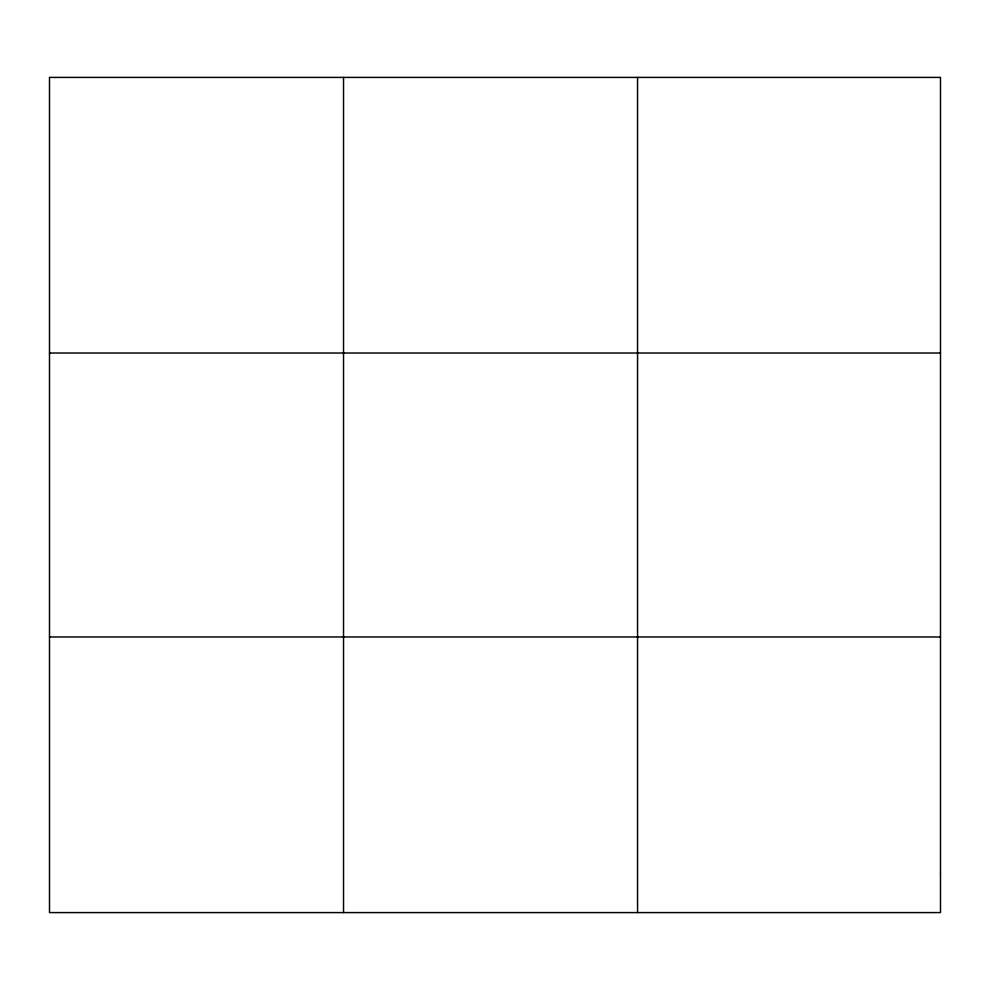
<?xml version="1.0" encoding="UTF-8"?>
<svg xmlns="http://www.w3.org/2000/svg" width="990" height="990" viewBox="0 0 990 990"><rect width="100%" height="100%" fill="white"/><g stroke="black" fill="none" stroke-linecap="round" stroke-linejoin="round"><path stroke-width="1.49" d="M343.53 912.594L343.53 77.406M637.56 912.594L637.56 77.406M49.5 353.022L940.5 353.022M49.5 636.978L940.5 636.978M940.5 873.217L940.5 912.594L49.5 912.594L49.5 77.406L940.5 77.406L940.5 873.217"/></g></svg>
